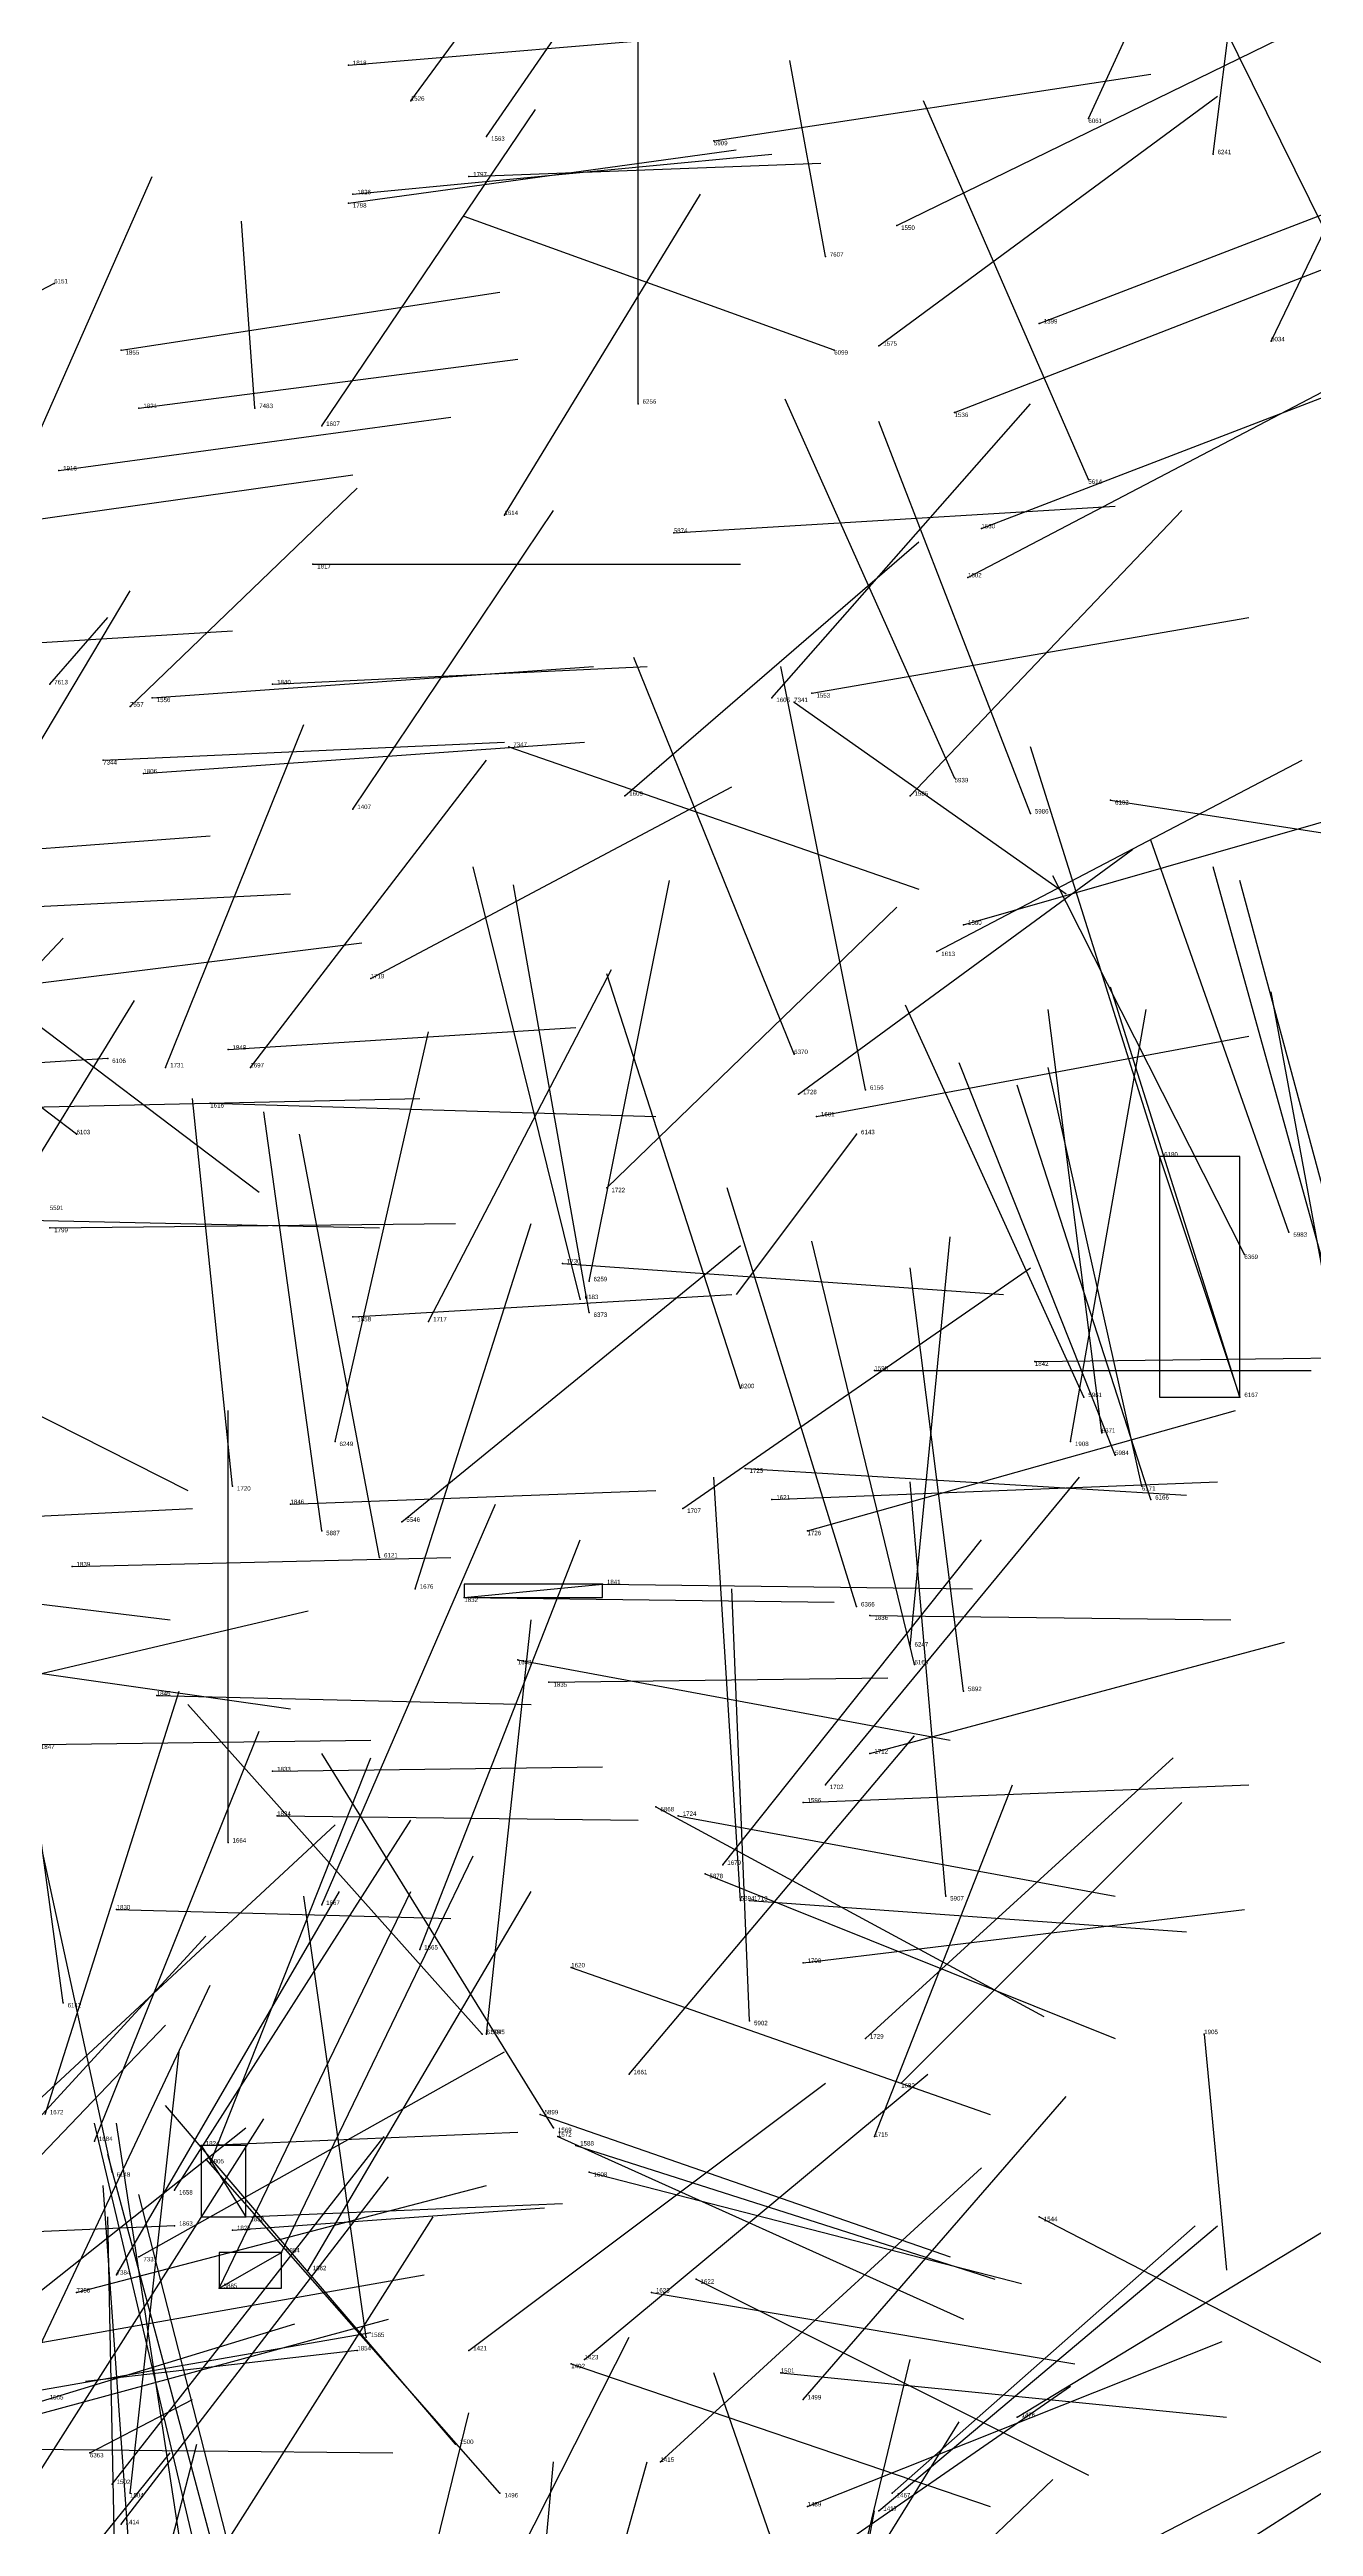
# Model space of a CAD drawing. Extents: x 59.1 to 70.8, y 600.3 to 605.1.
# Drawn here: x 67.558 to 67.841, y 603.96 to 604.516 of the extents above; entities that cross this region are included whole.
import ezdxf

# ---------------------------------------------------------------- set-up
doc = ezdxf.new("R2010")
doc.units = 0
for name, color, linetype in [('Clients', 3, 'CONTINUOUS'), ('Facilities', 3, 'CONTINUOUS'), ('Facilities_lines', 3, 'CONTINUOUS'), ('Min_max_boxes', 1, 'CONTINUOUS'), ('Normals', 1, 'CONTINUOUS'), ('Source_points', 5, 'CONTINUOUS'), ('Text', 3, 'CONTINUOUS')]:
    doc.layers.add(name, color=color, linetype=linetype)

msp = doc.modelspace()

# ---------------------------------------------------------------- linework, layer by layer
at = {"layer": 'Clients', "color": 5}
for p in [(67.825, 604.214, 453.7), (67.682, 604.172, 448.595), (67.602, 604.03, 448.551), (67.61, 604.022, 453.252)]:
    msp.add_point(p, dxfattribs=at)
at = {"layer": 'Facilities', "color": 3}
for p in [(67.625, 604.513, 448.342), (67.639, 604.505, 453.094), (67.791, 604.501, 457.241), (67.656, 604.497, 453.07), (67.707, 604.496, 453.33), (67.819, 604.493, 458.108), (67.626, 604.484, 448.45), (67.652, 604.488, 448.239), (67.625, 604.482, 448.323), (67.748, 604.477, 453.117), (67.732, 604.47, 458.976), (67.559, 604.464, 457.778), (67.744, 604.45, 453.057), (67.78, 604.455, 451.026), (67.832, 604.451, 457.174), (67.574, 604.449, 448.627), (67.734, 604.449, 457.672), (67.578, 604.436, 448.602), (67.604, 604.436, 459.03), (67.69, 604.437, 456.547), (67.761, 604.435, 453.118), (67.619, 604.432, 452.947), (67.56, 604.422, 449.364), (67.791, 604.42, 454.052), (67.66, 604.412, 452.912), (67.698, 604.408, 453.249), (67.767, 604.409, 453.09), (67.617, 604.401, 448.368), (67.764, 604.398, 452.998), (67.558, 604.374, 458.954), (67.608, 604.374, 448.6), (67.729, 604.372, 453.174), (67.576, 604.369, 461.947), (67.581, 604.371, 453.103), (67.72, 604.371, 452.856), (67.725, 604.37, 461.65), (67.57, 604.357, 461.733), (67.661, 604.36, 461.156), (67.579, 604.354, 448.446), (67.761, 604.353, 453.98), (67.626, 604.346, 452.81), (67.687, 604.349, 452.79), (67.751, 604.349, 452.908), (67.778, 604.345, 453.831), (67.796, 604.348, 457.588), (67.763, 604.32, 452.949), (67.757, 604.314, 452.865), (67.63, 604.308, 452.739), (67.571, 604.29, 457.759), (67.598, 604.292, 448.657), (67.725, 604.291, 453.831), (67.584, 604.288, 452.679), (67.603, 604.288, 452.668), (67.594, 604.28, 452.987), (67.726, 604.282, 452.742), (67.741, 604.283, 453.681), (67.564, 604.273, 457.641), (67.73, 604.277, 452.939), (67.739, 604.273, 457.819), (67.807, 604.268, 453.675), (67.683, 604.261, 452.644), (67.558, 604.252, 448.445), (67.836, 604.251, 453.868), (67.826, 604.246, 453.934), (67.673, 604.244, 452.931), (67.679, 604.24, 456.631), (67.677, 604.236, 453.695), (67.679, 604.233, 453.54), (67.626, 604.232, 448.669), (67.643, 604.231, 452.584), (67.779, 604.222, 448.678), (67.743, 604.22, 452.816), (67.713, 604.216, 453.78), (67.79, 604.214, 453.873), (67.794, 604.206, 453.577), (67.622, 604.204, 456.636), (67.787, 604.204, 449.35), (67.797, 604.201, 453.773), (67.714, 604.198, 452.789), (67.599, 604.194, 452.53), (67.612, 604.19, 448.672), (67.7, 604.189, 452.578), (67.72, 604.191, 452.723), (67.803, 604.194, 453.639), (67.805, 604.191, 453.707), (67.619, 604.184, 453.448), (67.637, 604.186, 455.805), (67.728, 604.184, 452.657), (67.632, 604.178, 453.528), (67.563, 604.176, 448.56), (67.64, 604.171, 452.465), (67.651, 604.169, 448.61), (67.739, 604.167, 453.754), (67.742, 604.165, 448.67), (67.751, 604.158, 456.665), (67.663, 604.155, 452.857), (67.67, 604.15, 448.67), (67.752, 604.154, 453.634), (67.582, 604.147, 448.517), (67.763, 604.148, 453.381), (67.742, 604.134, 452.586), (67.608, 604.13, 448.652), (67.694, 604.122, 453.244), (67.727, 604.123, 452.686), (67.732, 604.127, 452.503), (67.609, 604.12, 448.551), (67.699, 604.12, 452.783), (67.598, 604.114, 452.38), (67.705, 604.107, 453.239), (67.709, 604.109, 452.34), (67.619, 604.1, 452.252), (67.713, 604.101, 453.37), (67.715, 604.101, 452.713), (67.759, 604.102, 453.422), (67.573, 604.099, 448.597), (67.641, 604.09, 452.181), (67.675, 604.086, 452.903), (67.727, 604.087, 452.644), (67.561, 604.078, 453.465), (67.715, 604.074, 453.253), (67.655, 604.071, 457.826), (67.656, 604.071, 453.343), (67.741, 604.07, 452.512), (67.817, 604.071, 449.489), (67.688, 604.062, 452.116), (67.749, 604.06, 452.445), (67.668, 604.053, 453.273), (67.671, 604.05, 453.208), (67.568, 604.047, 452.167), (67.592, 604.046, 448.539), (67.672, 604.048, 453.142), (67.676, 604.046, 452.878), (67.743, 604.048, 452.555), (67.572, 604.04, 457.8), (67.594, 604.042, 453.321), (67.679, 604.04, 452.812), (67.586, 604.036, 452.096), (67.586, 604.028, 448.605), (67.78, 604.03, 453.087), (67.599, 604.027, 448.508), (67.573, 604.017, 460.856), (67.578, 604.021, 461.075), (67.616, 604.018, 452.025), (67.564, 604.013, 461.201), (67.596, 604.014, 453.254), (67.693, 604.013, 452.768), (67.703, 604.016, 452.677), (67.627, 604, 448.613), (67.629, 604.003, 453.114), (67.652, 604, 451.957), (67.675, 603.997, 452.87), (67.678, 603.998, 451.98), (67.722, 603.995, 452.607), (67.727, 603.989, 452.538), (67.775, 603.985, 452.408), (67.649, 603.979, 452.849), (67.567, 603.977, 455.964), (67.695, 603.975, 451.891), (67.572, 603.97, 453.092), (67.576, 603.968, 453.025), (67.659, 603.968, 452.975), (67.747, 603.968, 452.471), (67.574, 603.961, 451.998), (67.728, 603.965, 452.582), (67.744, 603.964, 451.898)]:
    msp.add_point(p, dxfattribs=at)
at = {"layer": 'Facilities_lines', "color": 3}
for p, q in [((67.807, 604.268, 453.675), (67.825, 604.214, 453.7)), ((67.651, 604.169, 448.61), (67.682, 604.172, 448.595)), ((67.592, 604.046, 448.539), (67.602, 604.03, 448.551)), ((67.596, 604.014, 453.254), (67.61, 604.022, 453.252))]:
    msp.add_line(p, q, dxfattribs=at)
at = {"layer": 'Min_max_boxes', "color": 1}
for p, q in [((67.825, 604.268, 453.675), (67.807, 604.268, 453.675)), ((67.807, 604.268, 453.675), (67.807, 604.214, 453.675)), ((67.825, 604.268, 453.7), (67.807, 604.268, 453.7)), ((67.807, 604.268, 453.7), (67.807, 604.214, 453.7)), ((67.807, 604.268, 453.675), (67.807, 604.268, 453.7)), ((67.825, 604.214, 453.675), (67.825, 604.268, 453.675)), ((67.825, 604.214, 453.7), (67.825, 604.268, 453.7)), ((67.825, 604.268, 453.675), (67.825, 604.268, 453.7)), ((67.807, 604.214, 453.675), (67.825, 604.214, 453.675)), ((67.807, 604.214, 453.7), (67.825, 604.214, 453.7)), ((67.807, 604.214, 453.675), (67.807, 604.214, 453.7)), ((67.825, 604.214, 453.675), (67.825, 604.214, 453.7)), ((67.682, 604.172, 448.595), (67.651, 604.172, 448.595)), ((67.651, 604.172, 448.595), (67.651, 604.169, 448.595)), ((67.682, 604.172, 448.61), (67.651, 604.172, 448.61)), ((67.651, 604.172, 448.61), (67.651, 604.169, 448.61)), ((67.651, 604.172, 448.595), (67.651, 604.172, 448.61)), ((67.682, 604.169, 448.595), (67.682, 604.172, 448.595)), ((67.682, 604.169, 448.61), (67.682, 604.172, 448.61)), ((67.682, 604.172, 448.595), (67.682, 604.172, 448.61)), ((67.651, 604.169, 448.595), (67.682, 604.169, 448.595)), ((67.651, 604.169, 448.61), (67.682, 604.169, 448.61)), ((67.651, 604.169, 448.595), (67.651, 604.169, 448.61)), ((67.682, 604.169, 448.595), (67.682, 604.169, 448.61)), ((67.602, 604.046, 448.539), (67.592, 604.046, 448.539)), ((67.592, 604.046, 448.539), (67.592, 604.03, 448.539)), ((67.602, 604.046, 448.551), (67.592, 604.046, 448.551)), ((67.592, 604.046, 448.551), (67.592, 604.03, 448.551)), ((67.592, 604.046, 448.539), (67.592, 604.046, 448.551)), ((67.602, 604.03, 448.539), (67.602, 604.046, 448.539)), ((67.602, 604.03, 448.551), (67.602, 604.046, 448.551)), ((67.602, 604.046, 448.539), (67.602, 604.046, 448.551)), ((67.592, 604.03, 448.539), (67.602, 604.03, 448.539)), ((67.592, 604.03, 448.551), (67.602, 604.03, 448.551)), ((67.592, 604.03, 448.539), (67.592, 604.03, 448.551)), ((67.602, 604.03, 448.539), (67.602, 604.03, 448.551)), ((67.61, 604.022, 453.252), (67.596, 604.022, 453.252)), ((67.596, 604.022, 453.252), (67.596, 604.014, 453.252)), ((67.61, 604.022, 453.254), (67.596, 604.022, 453.254)), ((67.596, 604.022, 453.254), (67.596, 604.014, 453.254)), ((67.596, 604.022, 453.252), (67.596, 604.022, 453.254)), ((67.61, 604.014, 453.252), (67.61, 604.022, 453.252)), ((67.61, 604.014, 453.254), (67.61, 604.022, 453.254)), ((67.61, 604.022, 453.252), (67.61, 604.022, 453.254)), ((67.596, 604.014, 453.252), (67.61, 604.014, 453.252)), ((67.596, 604.014, 453.254), (67.61, 604.014, 453.254)), ((67.596, 604.014, 453.252), (67.596, 604.014, 453.254)), ((67.61, 604.014, 453.252), (67.61, 604.014, 453.254))]:
    msp.add_line(p, q, dxfattribs=at)
at = {"layer": 'Normals', "color": 1}
for p, q in [((67.819, 604.493, 458.108), (67.831, 604.589, 458.081)), ((67.639, 604.505, 453.094), (67.692, 604.577, 453.05)), ((67.656, 604.497, 453.07), (67.707, 604.571, 453.025)), ((67.791, 604.501, 457.241), (67.821, 604.566, 457.311)), ((67.847, 604.47, 454.181), (67.803, 604.559, 454.166)), ((67.69, 604.437, 456.547), (67.69, 604.535, 456.527)), ((67.832, 604.451, 457.174), (67.871, 604.532, 457.218)), ((67.625, 604.513, 448.342), (67.709, 604.52, 448.396)), ((67.748, 604.477, 453.117), (67.834, 604.519, 453.088)), ((67.707, 604.496, 453.33), (67.805, 604.511, 453.316)), ((67.732, 604.47, 458.976), (67.724, 604.514, 459.065)), ((67.744, 604.45, 453.057), (67.82, 604.506, 453.023)), ((67.619, 604.432, 452.947), (67.667, 604.503, 452.895)), ((67.791, 604.42, 454.052), (67.754, 604.505, 454.014)), ((67.625, 604.482, 448.323), (67.712, 604.494, 448.371)), ((67.626, 604.484, 448.45), (67.72, 604.493, 448.483)), ((67.652, 604.488, 448.239), (67.731, 604.491, 448.3)), ((67.551, 604.42, 452.876), (67.581, 604.488, 452.81)), ((67.66, 604.412, 452.912), (67.704, 604.484, 452.859)), ((67.78, 604.455, 451.026), (67.863, 604.487, 451.071)), ((67.604, 604.436, 459.03), (67.601, 604.478, 459.121)), ((67.734, 604.449, 457.672), (67.651, 604.479, 457.72)), ((67.761, 604.435, 453.118), (67.851, 604.47, 453.093)), ((67.559, 604.464, 457.778), (67.494, 604.43, 457.846)), ((67.574, 604.449, 448.627), (67.659, 604.462, 448.576)), ((67.578, 604.436, 448.602), (67.663, 604.447, 448.55)), ((67.764, 604.398, 452.998), (67.85, 604.443, 452.973)), ((67.767, 604.409, 453.09), (67.858, 604.444, 453.07)), ((67.56, 604.422, 449.364), (67.648, 604.434, 449.319)), ((67.72, 604.371, 452.856), (67.778, 604.437, 452.808)), ((67.761, 604.353, 453.98), (67.723, 604.438, 453.944)), ((67.778, 604.345, 453.831), (67.744, 604.433, 453.797)), ((67.548, 604.41, 448.665), (67.626, 604.421, 448.603)), ((67.576, 604.369, 461.947), (67.627, 604.418, 462.018)), ((67.626, 604.346, 452.81), (67.671, 604.413, 452.751)), ((67.698, 604.408, 453.249), (67.797, 604.414, 453.24)), ((67.751, 604.349, 452.908), (67.812, 604.413, 452.861)), ((67.687, 604.349, 452.79), (67.753, 604.406, 452.741)), ((67.617, 604.401, 448.368), (67.713, 604.401, 448.396)), ((67.526, 604.311, 454.491), (67.576, 604.395, 454.511)), ((67.558, 604.374, 458.954), (67.571, 604.389, 459.052)), ((67.729, 604.372, 453.174), (67.827, 604.389, 453.162)), ((67.501, 604.38, 448.396), (67.599, 604.386, 448.414)), ((67.581, 604.371, 453.103), (67.68, 604.378, 453.09)), ((67.608, 604.374, 448.6), (67.692, 604.378, 448.547)), ((67.725, 604.291, 453.831), (67.689, 604.38, 453.803)), ((67.741, 604.283, 453.681), (67.722, 604.378, 453.656)), ((67.725, 604.37, 461.65), (67.786, 604.327, 461.716)), ((67.57, 604.357, 461.733), (67.66, 604.361, 461.777)), ((67.579, 604.354, 448.446), (67.678, 604.361, 448.433)), ((67.584, 604.288, 452.679), (67.615, 604.365, 452.623)), ((67.603, 604.288, 452.668), (67.656, 604.357, 452.619)), ((67.661, 604.36, 461.156), (67.753, 604.328, 461.177)), ((67.757, 604.314, 452.865), (67.839, 604.357, 452.827)), ((67.807, 604.268, 453.675), (67.778, 604.36, 453.647)), ((67.63, 604.308, 452.739), (67.711, 604.351, 452.699)), ((67.763, 604.32, 452.949), (67.857, 604.347, 452.927)), ((67.796, 604.348, 457.588), (67.874, 604.336, 457.527)), ((67.501, 604.333, 448.516), (67.594, 604.34, 448.479)), ((67.836, 604.251, 453.868), (67.805, 604.339, 453.833)), ((67.726, 604.282, 452.742), (67.801, 604.337, 452.705)), ((67.677, 604.236, 453.695), (67.653, 604.333, 453.684)), ((67.679, 604.233, 453.54), (67.662, 604.329, 453.517)), ((67.679, 604.24, 456.631), (67.697, 604.33, 456.591)), ((67.826, 604.246, 453.934), (67.783, 604.331, 453.903)), ((67.844, 604.243, 453.736), (67.819, 604.333, 453.7)), ((67.849, 604.241, 453.799), (67.825, 604.33, 453.761)), ((67.512, 604.322, 461.434), (67.612, 604.327, 461.436)), ((67.683, 604.261, 452.644), (67.748, 604.324, 452.602)), ((67.494, 604.246, 454.457), (67.561, 604.317, 454.478)), ((67.527, 604.319, 454.376), (67.605, 604.26, 454.397)), ((67.564, 604.273, 457.641), (67.514, 604.311, 457.719)), ((67.532, 604.304, 454.423), (67.628, 604.316, 454.449)), ((67.643, 604.231, 452.584), (67.684, 604.31, 452.538)), ((67.713, 604.216, 453.78), (67.683, 604.309, 453.757)), ((67.825, 604.214, 453.7), (67.796, 604.306, 453.672)), ((67.526, 604.22, 455.859), (67.577, 604.303, 455.883)), ((67.79, 604.214, 453.873), (67.75, 604.302, 453.849)), ((67.794, 604.206, 453.577), (67.782, 604.301, 453.549)), ((67.787, 604.204, 449.35), (67.804, 604.301, 449.331)), ((67.849, 604.213, 453.686), (67.832, 604.305, 453.65)), ((67.598, 604.292, 448.657), (67.676, 604.297, 448.595)), ((67.622, 604.204, 456.636), (67.643, 604.296, 456.602)), ((67.73, 604.277, 452.939), (67.827, 604.295, 452.921)), ((67.571, 604.29, 457.759), (67.508, 604.286, 457.837)), ((67.797, 604.201, 453.773), (67.762, 604.289, 453.742)), ((67.805, 604.191, 453.707), (67.775, 604.284, 453.683)), ((67.803, 604.194, 453.639), (67.782, 604.288, 453.612)), ((67.55, 604.279, 448.488), (67.641, 604.281, 448.447)), ((67.599, 604.194, 452.53), (67.59, 604.281, 452.481)), ((67.594, 604.28, 452.987), (67.694, 604.277, 452.985)), ((67.619, 604.184, 453.448), (67.606, 604.278, 453.417)), ((67.632, 604.178, 453.528), (67.614, 604.273, 453.503)), ((67.739, 604.273, 457.819), (67.712, 604.237, 457.908)), ((67.739, 604.167, 453.754), (67.71, 604.261, 453.736)), ((67.542, 604.254, 461.869), (67.632, 604.252, 461.913)), ((67.558, 604.252, 448.445), (67.649, 604.253, 448.403)), ((67.64, 604.171, 452.465), (67.666, 604.253, 452.414)), ((67.751, 604.158, 456.665), (67.76, 604.25, 456.626)), ((67.637, 604.186, 455.805), (67.713, 604.248, 455.789)), ((67.752, 604.154, 453.634), (67.729, 604.249, 453.614)), ((67.673, 604.244, 452.931), (67.772, 604.237, 452.921)), ((67.7, 604.189, 452.578), (67.778, 604.243, 452.546)), ((67.763, 604.148, 453.381), (67.751, 604.243, 453.352)), ((67.502, 604.237, 454.388), (67.589, 604.193, 454.411)), ((67.626, 604.232, 448.669), (67.711, 604.237, 448.617)), ((67.779, 604.222, 448.678), (67.861, 604.223, 448.62)), ((67.743, 604.22, 452.816), (67.841, 604.22, 452.837)), ((67.598, 604.114, 452.38), (67.598, 604.211, 452.355)), ((67.728, 604.184, 452.657), (67.824, 604.211, 452.65)), ((67.713, 604.101, 453.37), (67.707, 604.196, 453.34)), ((67.714, 604.198, 452.789), (67.813, 604.192, 452.802)), ((67.72, 604.191, 452.723), (67.82, 604.195, 452.719)), ((67.732, 604.127, 452.503), (67.789, 604.196, 452.457)), ((67.759, 604.102, 453.422), (67.751, 604.195, 453.387)), ((67.49, 604.184, 461.441), (67.59, 604.189, 461.436)), ((67.612, 604.19, 448.672), (67.694, 604.193, 448.614)), ((67.619, 604.1, 452.252), (67.658, 604.19, 452.233)), ((67.563, 604.176, 448.56), (67.648, 604.178, 448.507)), ((67.641, 604.09, 452.181), (67.677, 604.182, 452.162)), ((67.709, 604.109, 452.34), (67.767, 604.182, 452.305)), ((67.486, 604.176, 453.206), (67.585, 604.164, 453.212)), ((67.561, 604.078, 453.465), (67.548, 604.174, 453.438)), ((67.682, 604.172, 448.595), (67.765, 604.171, 448.54)), ((67.651, 604.169, 448.61), (67.734, 604.168, 448.555)), ((67.715, 604.074, 453.253), (67.711, 604.171, 453.229)), ((67.522, 604.144, 461.278), (67.616, 604.166, 461.252)), ((67.656, 604.071, 453.343), (67.666, 604.164, 453.308)), ((67.742, 604.165, 448.67), (67.823, 604.164, 448.611)), ((67.514, 604.158, 453.138), (67.612, 604.144, 453.149)), ((67.742, 604.134, 452.586), (67.835, 604.159, 452.558)), ((67.663, 604.155, 452.857), (67.76, 604.137, 452.873)), ((67.67, 604.15, 448.67), (67.746, 604.151, 448.606)), ((67.557, 604.053, 452.238), (67.587, 604.148, 452.226)), ((67.582, 604.147, 448.517), (67.666, 604.145, 448.462)), ((67.655, 604.071, 457.826), (67.589, 604.145, 457.837)), ((67.568, 604.047, 452.167), (67.605, 604.139, 452.155)), ((67.556, 604.136, 448.604), (67.63, 604.137, 448.537)), ((67.594, 604.042, 453.321), (67.63, 604.133, 453.298)), ((67.671, 604.05, 453.208), (67.619, 604.134, 453.189)), ((67.688, 604.062, 452.116), (67.752, 604.138, 452.1)), ((67.741, 604.07, 452.512), (67.81, 604.133, 452.477)), ((67.608, 604.13, 448.652), (67.682, 604.131, 448.585)), ((67.572, 604.04, 457.8), (67.554, 604.123, 457.852)), ((67.694, 604.122, 453.244), (67.781, 604.075, 453.26)), ((67.727, 604.123, 452.686), (67.827, 604.127, 452.691)), ((67.743, 604.048, 452.555), (67.774, 604.127, 452.501)), ((67.749, 604.06, 452.445), (67.812, 604.123, 452.399)), ((67.551, 604.052, 460.897), (67.622, 604.118, 460.874)), ((67.586, 604.036, 452.096), (67.639, 604.119, 452.081)), ((67.609, 604.12, 448.551), (67.69, 604.119, 448.492)), ((67.699, 604.12, 452.783), (67.797, 604.102, 452.795)), ((67.61, 604.022, 453.252), (67.653, 604.111, 453.238)), ((67.705, 604.107, 453.239), (67.797, 604.07, 453.256)), ((67.573, 604.017, 460.856), (67.623, 604.103, 460.858)), ((67.596, 604.014, 453.254), (67.639, 604.103, 453.24)), ((67.629, 604.003, 453.114), (67.615, 604.102, 453.116)), ((67.616, 604.018, 452.025), (67.666, 604.103, 452.006)), ((67.715, 604.101, 452.713), (67.813, 604.094, 452.73)), ((67.573, 604.099, 448.597), (67.648, 604.097, 448.53)), ((67.727, 604.087, 452.644), (67.826, 604.099, 452.652)), ((67.526, 604.02, 453.3), (67.593, 604.093, 453.289)), ((67.675, 604.086, 452.903), (67.769, 604.053, 452.914)), ((67.552, 603.993, 453.277), (67.594, 604.082, 453.257)), ((67.515, 604.001, 453.326), (67.584, 604.073, 453.315)), ((67.576, 603.968, 453.025), (67.587, 604.067, 453.025)), ((67.578, 604.021, 461.075), (67.66, 604.067, 461.041)), ((67.817, 604.071, 449.489), (67.822, 604.018, 449.574)), ((67.678, 603.998, 451.98), (67.755, 604.062, 451.974)), ((67.652, 604, 451.957), (67.732, 604.06, 451.95)), ((67.727, 603.989, 452.538), (67.786, 604.057, 452.494)), ((67.524, 603.988, 452.214), (67.602, 604.05, 452.218)), ((67.554, 603.97, 452.071), (67.606, 604.052, 452.047)), ((67.591, 603.954, 452.888), (67.568, 604.051, 452.888)), ((67.588, 603.952, 452.954), (67.573, 604.051, 452.96)), ((67.649, 603.979, 452.849), (67.584, 604.055, 452.846)), ((67.668, 604.053, 453.273), (67.76, 604.021, 453.296)), ((67.597, 603.947, 452.824), (67.571, 604.044, 452.821)), ((67.572, 603.97, 453.092), (67.633, 604.048, 453.105)), ((67.592, 604.046, 448.539), (67.663, 604.049, 448.469)), ((67.672, 604.048, 453.142), (67.763, 604.007, 453.149)), ((67.676, 604.046, 452.878), (67.77, 604.016, 452.895)), ((67.574, 603.961, 451.998), (67.634, 604.039, 451.983)), ((67.659, 603.968, 452.975), (67.593, 604.043, 452.976)), ((67.679, 604.04, 452.812), (67.776, 604.015, 452.818)), ((67.695, 603.975, 451.891), (67.767, 604.041, 451.872)), ((67.564, 604.013, 461.201), (67.656, 604.037, 461.169)), ((67.577, 603.938, 452.548), (67.57, 604.037, 452.532)), ((67.602, 603.941, 452.69), (67.578, 604.035, 452.667)), ((67.602, 604.03, 448.551), (67.673, 604.033, 448.481)), ((67.775, 603.985, 452.408), (67.854, 604.033, 452.37)), ((67.586, 604.028, 448.605), (67.519, 604.025, 448.679)), ((67.573, 603.933, 452.696), (67.571, 604.03, 452.673)), ((67.592, 603.948, 451.93), (67.644, 604.03, 451.909)), ((67.599, 604.027, 448.508), (67.669, 604.032, 448.437)), ((67.744, 603.964, 451.898), (67.82, 604.028, 451.884)), ((67.747, 603.968, 452.471), (67.815, 604.028, 452.428)), ((67.78, 604.03, 453.087), (67.869, 603.984, 453.085)), ((67.546, 604, 461.331), (67.642, 604.017, 461.31)), ((67.693, 604.013, 452.768), (67.788, 603.997, 452.794)), ((67.703, 604.016, 452.677), (67.791, 603.972, 452.694)), ((67.518, 603.977, 461.585), (67.613, 604.006, 461.598)), ((67.538, 603.981, 452.141), (67.634, 604.007, 452.153)), ((67.532, 603.987, 461.458), (67.63, 604.004, 461.467)), ((67.627, 604, 448.613), (67.566, 603.993, 448.692)), ((67.646, 603.92, 451.788), (67.688, 604.003, 451.75)), ((67.728, 603.965, 452.582), (67.821, 604.002, 452.58)), ((67.812, 603.948, 452.285), (67.895, 604.001, 452.265)), ((67.675, 603.997, 452.87), (67.769, 603.965, 452.884)), ((67.736, 603.911, 457.707), (67.707, 603.995, 457.753)), ((67.722, 603.995, 452.607), (67.822, 603.985, 452.608)), ((67.728, 603.902, 460.923), (67.751, 603.998, 460.939)), ((67.567, 603.977, 455.964), (67.59, 603.989, 456.06)), ((67.709, 603.938, 451.833), (67.787, 603.992, 451.8)), ((67.632, 603.904, 452.487), (67.652, 603.986, 452.434)), ((67.713, 603.905, 452.446), (67.762, 603.984, 452.409)), ((67.773, 603.941, 452.333), (67.856, 603.984, 452.299)), ((67.538, 603.978, 454.902), (67.635, 603.977, 454.925)), ((67.566, 603.883, 452.307), (67.591, 603.979, 452.298)), ((67.522, 603.899, 462.193), (67.585, 603.977, 462.191)), ((67.662, 603.876, 460.308), (67.671, 603.975, 460.301)), ((67.668, 603.889, 452.464), (67.692, 603.975, 452.419)), ((67.715, 603.906, 452.376), (67.783, 603.971, 452.342)), ((67.726, 603.872, 451.656), (67.743, 603.964, 451.621))]:
    msp.add_line(p, q, dxfattribs=at)
at = {"layer": 'Source_points', "color": 5}
for p in [(67.625, 604.513, 448.342), (67.639, 604.505, 453.094), (67.791, 604.501, 457.241), (67.656, 604.497, 453.07), (67.707, 604.496, 453.33), (67.819, 604.493, 458.108), (67.626, 604.484, 448.45), (67.652, 604.488, 448.239), (67.625, 604.482, 448.323), (67.748, 604.477, 453.117), (67.732, 604.47, 458.976), (67.559, 604.464, 457.778), (67.744, 604.45, 453.057), (67.78, 604.455, 451.026), (67.832, 604.451, 457.174), (67.574, 604.449, 448.627), (67.734, 604.449, 457.672), (67.578, 604.436, 448.602), (67.604, 604.436, 459.03), (67.69, 604.437, 456.547), (67.761, 604.435, 453.118), (67.619, 604.432, 452.947), (67.56, 604.422, 449.364), (67.791, 604.42, 454.052), (67.66, 604.412, 452.912), (67.698, 604.408, 453.249), (67.767, 604.409, 453.09), (67.617, 604.401, 448.368), (67.764, 604.398, 452.998), (67.558, 604.374, 458.954), (67.608, 604.374, 448.6), (67.729, 604.372, 453.174), (67.576, 604.369, 461.947), (67.581, 604.371, 453.103), (67.72, 604.371, 452.856), (67.725, 604.37, 461.65), (67.57, 604.357, 461.733), (67.661, 604.36, 461.156), (67.579, 604.354, 448.446), (67.761, 604.353, 453.98), (67.626, 604.346, 452.81), (67.687, 604.349, 452.79), (67.751, 604.349, 452.908), (67.778, 604.345, 453.831), (67.796, 604.348, 457.588), (67.763, 604.32, 452.949), (67.757, 604.314, 452.865), (67.63, 604.308, 452.739), (67.571, 604.29, 457.759), (67.598, 604.292, 448.657), (67.725, 604.291, 453.831), (67.584, 604.288, 452.679), (67.603, 604.288, 452.668), (67.594, 604.28, 452.987), (67.726, 604.282, 452.742), (67.741, 604.283, 453.681), (67.564, 604.273, 457.641), (67.73, 604.277, 452.939), (67.739, 604.273, 457.819), (67.807, 604.268, 453.675), (67.683, 604.261, 452.644), (67.558, 604.252, 448.445), (67.836, 604.251, 453.868), (67.826, 604.246, 453.934), (67.673, 604.244, 452.931), (67.679, 604.24, 456.631), (67.677, 604.236, 453.695), (67.679, 604.233, 453.54), (67.626, 604.232, 448.669), (67.643, 604.231, 452.584), (67.779, 604.222, 448.678), (67.743, 604.22, 452.816), (67.713, 604.216, 453.78), (67.79, 604.214, 453.873), (67.825, 604.214, 453.7), (67.794, 604.206, 453.577), (67.622, 604.204, 456.636), (67.787, 604.204, 449.35), (67.797, 604.201, 453.773), (67.714, 604.198, 452.789), (67.599, 604.194, 452.53), (67.612, 604.19, 448.672), (67.7, 604.189, 452.578), (67.72, 604.191, 452.723), (67.803, 604.194, 453.639), (67.805, 604.191, 453.707), (67.619, 604.184, 453.448), (67.637, 604.186, 455.805), (67.728, 604.184, 452.657), (67.632, 604.178, 453.528), (67.563, 604.176, 448.56), (67.682, 604.172, 448.595), (67.64, 604.171, 452.465), (67.651, 604.169, 448.61), (67.739, 604.167, 453.754), (67.742, 604.165, 448.67), (67.751, 604.158, 456.665), (67.663, 604.155, 452.857), (67.67, 604.15, 448.67), (67.752, 604.154, 453.634), (67.582, 604.147, 448.517), (67.763, 604.148, 453.381), (67.742, 604.134, 452.586), (67.608, 604.13, 448.652), (67.694, 604.122, 453.244), (67.727, 604.123, 452.686), (67.732, 604.127, 452.503), (67.609, 604.12, 448.551), (67.699, 604.12, 452.783), (67.598, 604.114, 452.38), (67.705, 604.107, 453.239), (67.709, 604.109, 452.34), (67.619, 604.1, 452.252), (67.713, 604.101, 453.37), (67.715, 604.101, 452.713), (67.759, 604.102, 453.422), (67.573, 604.099, 448.597), (67.641, 604.09, 452.181), (67.675, 604.086, 452.903), (67.727, 604.087, 452.644), (67.561, 604.078, 453.465), (67.715, 604.074, 453.253), (67.655, 604.071, 457.826), (67.656, 604.071, 453.343), (67.741, 604.07, 452.512), (67.817, 604.071, 449.489), (67.688, 604.062, 452.116), (67.749, 604.06, 452.445), (67.668, 604.053, 453.273), (67.671, 604.05, 453.208), (67.568, 604.047, 452.167), (67.592, 604.046, 448.539), (67.672, 604.048, 453.142), (67.676, 604.046, 452.878), (67.743, 604.048, 452.555), (67.572, 604.04, 457.8), (67.594, 604.042, 453.321), (67.679, 604.04, 452.812), (67.586, 604.036, 452.096), (67.586, 604.028, 448.605), (67.602, 604.03, 448.551), (67.78, 604.03, 453.087), (67.599, 604.027, 448.508), (67.61, 604.022, 453.252), (67.573, 604.017, 460.856), (67.578, 604.021, 461.075), (67.616, 604.018, 452.025), (67.564, 604.013, 461.201), (67.596, 604.014, 453.254), (67.693, 604.013, 452.768), (67.703, 604.016, 452.677), (67.627, 604, 448.613), (67.629, 604.003, 453.114), (67.652, 604, 451.957), (67.675, 603.997, 452.87), (67.678, 603.998, 451.98), (67.722, 603.995, 452.607), (67.727, 603.989, 452.538), (67.775, 603.985, 452.408), (67.649, 603.979, 452.849), (67.567, 603.977, 455.964), (67.695, 603.975, 451.891), (67.572, 603.97, 453.092), (67.576, 603.968, 453.025), (67.659, 603.968, 452.975), (67.747, 603.968, 452.471), (67.574, 603.961, 451.998), (67.728, 603.965, 452.582), (67.744, 603.964, 451.898)]:
    msp.add_point(p, dxfattribs=at)

# ---------------------------------------------------------------- texts
at = {"layer": 'Text', "color": 3}
for s, p in [('1818', (67.626, 604.513, 448.342)), ('1526', (67.639, 604.505, 453.094)), ('6061', (67.791, 604.5, 457.241)), ('1563', (67.657, 604.496, 453.07)), ('5909', (67.707, 604.495, 453.33)), ('1797', (67.653, 604.488, 448.239)), ('6241', (67.82, 604.493, 458.108)), ('1826', (67.627, 604.484, 448.45)), ('1798', (67.626, 604.481, 448.323)), ('1550', (67.749, 604.476, 453.117)), ('7607', (67.733, 604.47, 458.976)), ('6151', (67.559, 604.464, 457.778)), ('1399', (67.781, 604.455, 451.026)), ('1575', (67.745, 604.45, 453.057)), ('6034', (67.832, 604.451, 457.174)), ('1855', (67.575, 604.448, 448.627)), ('6099', (67.734, 604.448, 457.672)), ('1821', (67.579, 604.436, 448.602)), ('7483', (67.605, 604.436, 459.03)), ('6256', (67.691, 604.437, 456.547)), ('1536', (67.761, 604.434, 453.118)), ('1607', (67.62, 604.432, 452.947)), ('1916', (67.561, 604.422, 449.364)), ('5614', (67.791, 604.419, 454.052)), ('1614', (67.66, 604.412, 452.912)), ('5874', (67.698, 604.408, 453.249)), ('1560', (67.767, 604.409, 453.09)), ('1817', (67.618, 604.4, 448.368)), ('1602', (67.764, 604.398, 452.998)), ('7613', (67.559, 604.374, 458.954)), ('1840', (67.609, 604.374, 448.6)), ('1553', (67.73, 604.371, 453.174)), ('7557', (67.576, 604.369, 461.947)), ('1556', (67.582, 604.37, 453.103)), ('1605', (67.721, 604.37, 452.856)), ('7341', (67.725, 604.37, 461.65)), ('7347', (67.662, 604.36, 461.156)), ('7344', (67.57, 604.356, 461.733)), ('1806', (67.579, 604.354, 448.446)), ('1609', (67.688, 604.349, 452.79)), ('1585', (67.752, 604.349, 452.908)), ('5939', (67.761, 604.352, 453.98)), ('1407', (67.627, 604.346, 452.81)), ('5986', (67.779, 604.345, 453.831)), ('6102', (67.797, 604.347, 457.588)), ('1580', (67.764, 604.32, 452.949)), ('1613', (67.758, 604.313, 452.865)), ('1719', (67.63, 604.308, 452.739)), ('6106', (67.572, 604.289, 457.759)), ('1731', (67.585, 604.288, 452.679)), ('1848', (67.599, 604.292, 448.657)), ('1697', (67.603, 604.288, 452.668)), ('6370', (67.725, 604.291, 453.831)), ('6156', (67.742, 604.283, 453.681)), ('1616', (67.594, 604.279, 452.987)), ('1728', (67.727, 604.282, 452.742)), ('1601', (67.731, 604.277, 452.939)), ('6103', (67.564, 604.273, 457.641)), ('6143', (67.74, 604.273, 457.819)), ('6180', (67.808, 604.268, 453.675)), ('1722', (67.684, 604.26, 452.644)), ('5591', (67.558, 604.256, 454.157)), ('1799', (67.559, 604.251, 448.445)), ('5983', (67.837, 604.25, 453.868)), ('1730', (67.674, 604.244, 452.931)), ('6369', (67.826, 604.245, 453.934)), ('6259', (67.68, 604.24, 456.631)), ('6183', (67.678, 604.236, 453.695)), ('6373', (67.68, 604.232, 453.54)), ('1858', (67.627, 604.231, 448.669)), ('1717', (67.644, 604.231, 452.584)), ('1842', (67.779, 604.221, 448.678)), ('6200', (67.713, 604.216, 453.78)), ('1598', (67.743, 604.22, 452.816)), ('5961', (67.791, 604.214, 453.873)), ('6167', (67.826, 604.214, 453.7)), ('6371', (67.794, 604.206, 453.577)), ('6249', (67.623, 604.203, 456.636)), ('1908', (67.788, 604.203, 449.35)), ('5984', (67.797, 604.201, 453.773)), ('1725', (67.715, 604.197, 452.789)), ('1720', (67.6, 604.193, 452.53)), ('1846', (67.612, 604.19, 448.672)), ('1707', (67.701, 604.188, 452.578)), ('1621', (67.721, 604.191, 452.723)), ('6171', (67.803, 604.193, 453.639)), ('6166', (67.806, 604.191, 453.707)), ('5887', (67.62, 604.183, 453.448)), ('5546', (67.638, 604.186, 455.805)), ('1726', (67.728, 604.183, 452.657)), ('6121', (67.633, 604.178, 453.528)), ('1839', (67.564, 604.176, 448.56)), ('1676', (67.641, 604.171, 452.465)), ('1841', (67.683, 604.172, 448.595)), ('1832', (67.651, 604.168, 448.61)), ('6366', (67.74, 604.167, 453.754)), ('1836', (67.743, 604.164, 448.67)), ('6247', (67.752, 604.158, 456.665)), ('1603', (67.663, 604.154, 452.857)), ('1835', (67.671, 604.149, 448.67)), ('6163', (67.752, 604.154, 453.634)), ('1845', (67.582, 604.147, 448.517)), ('5892', (67.764, 604.148, 453.381)), ('1847', (67.556, 604.135, 448.604)), ('1712', (67.743, 604.134, 452.586)), ('1833', (67.609, 604.13, 448.652)), ('5868', (67.695, 604.121, 453.244)), ('1596', (67.728, 604.123, 452.686)), ('1702', (67.733, 604.126, 452.503)), ('1834', (67.609, 604.12, 448.551)), ('1724', (67.7, 604.12, 452.783)), ('1664', (67.599, 604.114, 452.38)), ('5878', (67.706, 604.106, 453.239)), ('1679', (67.71, 604.109, 452.34)), ('1830', (67.573, 604.099, 448.597)), ('1667', (67.62, 604.1, 452.252)), ('5894', (67.713, 604.101, 453.37)), ('1713', (67.716, 604.101, 452.713)), ('5907', (67.76, 604.101, 453.422)), ('1665', (67.642, 604.09, 452.181)), ('1620', (67.675, 604.086, 452.903)), ('1708', (67.728, 604.087, 452.644)), ('6142', (67.562, 604.077, 453.465)), ('6175', (67.656, 604.071, 457.826)), ('5945', (67.657, 604.071, 453.343)), ('5902', (67.716, 604.073, 453.253)), ('1905', (67.817, 604.071, 449.489)), ('1729', (67.742, 604.07, 452.512)), ('1661', (67.689, 604.062, 452.116)), ('1682', (67.749, 604.059, 452.445)), ('1672', (67.558, 604.053, 452.238)), ('5899', (67.669, 604.053, 453.273)), ('1569', (67.672, 604.049, 453.208)), ('1684', (67.569, 604.047, 452.167)), ('1824', (67.593, 604.046, 448.539)), ('1572', (67.672, 604.048, 453.142)), ('1588', (67.677, 604.046, 452.878)), ('1715', (67.743, 604.048, 452.555)), ('6148', (67.573, 604.039, 457.8)), ('5905', (67.594, 604.042, 453.321)), ('1608', (67.68, 604.039, 452.812)), ('1658', (67.587, 604.035, 452.096)), ('1863', (67.587, 604.028, 448.605)), ('1825', (67.6, 604.027, 448.508)), ('1838', (67.603, 604.029, 448.551)), ('1544', (67.781, 604.029, 453.087)), ('5884', (67.611, 604.022, 453.252)), ('7384', (67.573, 604.017, 460.856)), ('7331', (67.579, 604.02, 461.075)), ('1662', (67.617, 604.018, 452.025)), ('7358', (67.564, 604.013, 461.201)), ('5885', (67.597, 604.014, 453.254)), ('1623', (67.694, 604.013, 452.768)), ('1622', (67.704, 604.015, 452.677)), ('1854', (67.627, 604, 448.613)), ('1565', (67.63, 604.003, 453.114)), ('1421', (67.653, 604, 451.957)), ('1492', (67.675, 603.996, 452.87)), ('1423', (67.678, 603.998, 451.98)), ('1501', (67.722, 603.995, 452.607)), ('1505', (67.558, 603.989, 453.16)), ('1499', (67.728, 603.989, 452.538)), ('1476', (67.776, 603.985, 452.408)), ('1500', (67.65, 603.979, 452.849)), ('6363', (67.567, 603.976, 455.964)), ('1415', (67.695, 603.975, 451.891)), ('1502', (67.573, 603.97, 453.092)), ('1504', (67.576, 603.967, 453.025)), ('1496', (67.66, 603.967, 452.975)), ('1467', (67.748, 603.967, 452.471)), ('1414', (67.575, 603.961, 451.998)), ('1489', (67.728, 603.965, 452.582)), ('1417', (67.745, 603.964, 451.898))]:
    msp.add_text(s, height=0.001, dxfattribs=at).set_placement(p)

doc.saveas('drawing.dxf')
